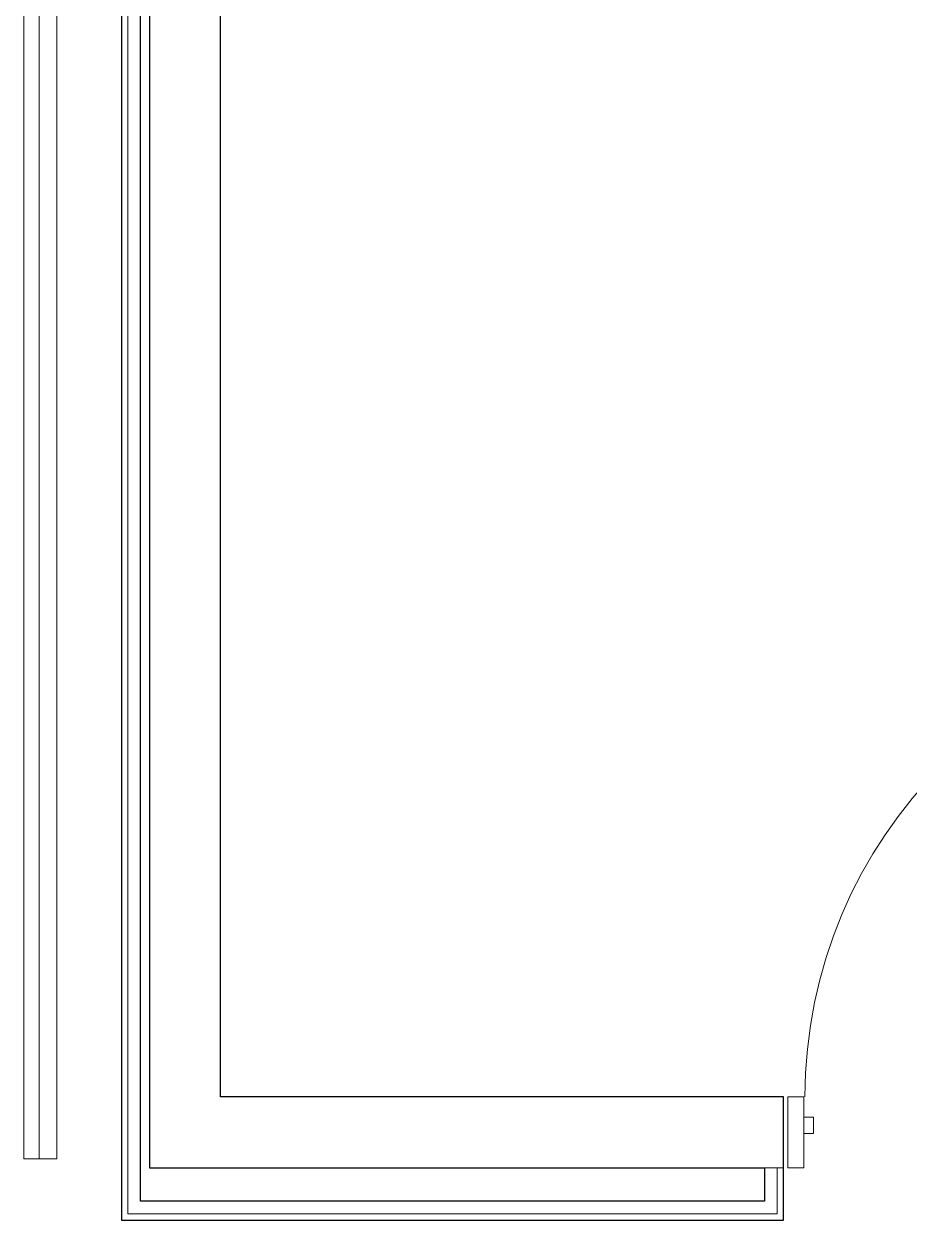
# Model space of a CAD drawing. Header units: millimetres. Extents: x 90978 to 295199, y -4084 to 97293.
# Drawn here: x 162054 to 163801, y 28400 to 30762 of the extents above; entities that cross this region are included whole.
import ezdxf

# ---------------------------------------------------------------- set-up
doc = ezdxf.new("R2010")
doc.units = ezdxf.units.MM
doc.header["$MEASUREMENT"] = 0
for name, color, linetype, lineweight in [('CSM-STL-XX-ZZ-M3-A-XXXX-00001_detached _19_04_21__rvt-1-Level 0$0$A-DOOR', 4, 'CONTINUOUS', 9), ('CSM-STL-XX-ZZ-M3-A-XXXX-00001_detached _19_04_21__rvt-1-Level 0$0$A-DOOR-FRAM', 4, 'CONTINUOUS', 18), ('CSM-STL-XX-ZZ-M3-A-XXXX-00001_detached _19_04_21__rvt-1-Level 0$0$A-WALL', 7, 'CONTINUOUS', 9), ('CSM-STL-XX-ZZ-M3-A-XXXX-00001_detached _19_04_21__rvt-1-Level 0$0$I-FURN', 8, 'CONTINUOUS', 9), ('CSM-STL-XX-ZZ-M3-A-XXXX-00001_detached _19_04_21__rvt-1-Level 0$0$I-WALL', 7, 'CONTINUOUS', 9)]:
    doc.layers.add(name, color=color, linetype=linetype, lineweight=lineweight)

msp = doc.modelspace()

# ---------------------------------------------------------------- linework, layer by layer
at = {"layer": 'CSM-STL-XX-ZZ-M3-A-XXXX-00001_detached _19_04_21__rvt-1-Level 0$0$A-DOOR'}
msp.add_arc((164521.8, 28643.2), 926, 90, 180, dxfattribs=at)
at = {"layer": 'CSM-STL-XX-ZZ-M3-A-XXXX-00001_detached _19_04_21__rvt-1-Level 0$0$A-DOOR-FRAM', "lineweight": 20}
for p, q in [((163593.8, 28643.2), (163561.8, 28643.2)), ((163561.8, 28643.2), (163561.8, 28503.2)), ((163593.8, 28503.2), (163593.8, 28643.2)), ((163612.8, 28603.2), (163593.8, 28603.2)), ((163593.8, 28603.2), (163593.8, 28571.2)), ((163612.8, 28571.2), (163612.8, 28603.2)), ((163593.8, 28571.2), (163612.8, 28571.2)), ((163561.8, 28503.2), (163593.8, 28503.2))]:
    msp.add_line(p, q, dxfattribs=at)
at = {"layer": 'CSM-STL-XX-ZZ-M3-A-XXXX-00001_detached _19_04_21__rvt-1-Level 0$0$A-WALL'}
for p, q in [((162259.7, 32155.7), (162259.7, 28437.7)), ((163541.3, 28503.2), (163516.3, 28503.2)), ((163541.3, 28412.7), (163541.3, 28503.2)), ((163553.8, 28503.2), (163541.3, 28503.2)), ((162259.7, 28412.7), (162259.7, 28437.7)), ((162259.7, 28412.7), (163516.3, 28412.7)), ((163541.3, 28412.7), (163516.3, 28412.7))]:
    msp.add_line(p, q, dxfattribs=at)
at = {"layer": 'CSM-STL-XX-ZZ-M3-A-XXXX-00001_detached _19_04_21__rvt-1-Level 0$0$I-FURN'}
for p, q in [((162054.4, 28521.2), (162054.4, 30921.2)), ((162084.4, 30921.2), (162084.4, 28521.2)), ((162084.4, 30921.2), (162084.4, 28521.2)), ((162119.4, 28521.2), (162119.4, 30921.2)), ((162084.4, 28521.2), (162054.4, 28521.2)), ((162084.4, 28521.2), (162119.4, 28521.2))]:
    msp.add_line(p, q, dxfattribs=at)
at = {"layer": 'CSM-STL-XX-ZZ-M3-A-XXXX-00001_detached _19_04_21__rvt-1-Level 0$0$I-WALL', "lineweight": 30}
for p, q in [((162247.2, 32155.7), (162247.2, 28437.7)), ((162284.7, 28437.7), (162284.7, 32155.7)), ((162302.2, 32155.7), (162302.2, 28643.2)), ((162442.2, 28643.2), (162442.2, 32155.7)), ((162302.2, 28643.2), (162302.2, 28503.2)), ((163356.6, 28643.2), (162442.2, 28643.2)), ((163553.8, 28643.2), (163356.6, 28643.2)), ((163553.8, 28503.2), (163553.8, 28643.2)), ((162302.2, 28503.2), (163356.6, 28503.2)), ((163356.6, 28503.2), (163516.3, 28503.2)), ((163516.3, 28503.2), (163516.3, 28437.7)), ((163553.8, 28400.2), (163553.8, 28503.2)), ((162247.2, 28437.7), (162247.2, 28412.7)), ((163516.3, 28437.7), (162284.7, 28437.7)), ((162247.2, 28412.7), (162247.2, 28400.2)), ((162247.2, 28400.2), (163516.3, 28400.2)), ((163516.3, 28400.2), (163541.3, 28400.2)), ((163541.3, 28400.2), (163553.8, 28400.2))]:
    msp.add_line(p, q, dxfattribs=at)

doc.saveas('drawing.dxf')
